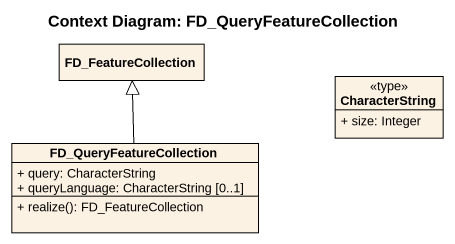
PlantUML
@startuml
title Context Diagram: FD_QueryFeatureCollection
hide circle
hide empty members
skinparam classAttributeIconSize 0
class FD_FeatureCollection
class CharacterString <<type>> {
  + size: Integer
}
class FD_QueryFeatureCollection {
  + query: CharacterString
  + queryLanguage: CharacterString [0..1]
  + realize(): FD_FeatureCollection
}
FD_QueryFeatureCollection -up-|> FD_FeatureCollection
@enduml
